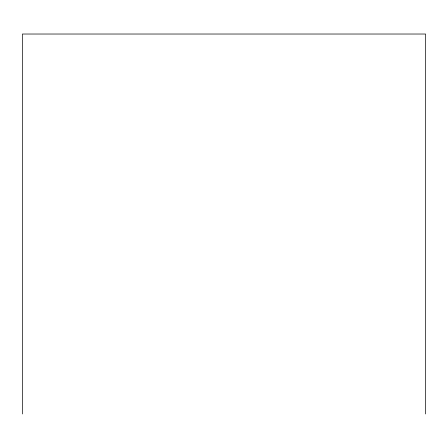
<?xml version="1.0" encoding="UTF-8"?>
<svg xmlns="http://www.w3.org/2000/svg" width="448" height="448" viewBox="0 0 448 448"><rect width="100%" height="100%" fill="white"/><g stroke="black" fill="none" stroke-linecap="round" stroke-linejoin="round"><path stroke-width="0.67" d="M425.6 413.974L425.6 34.026L22.4 34.026L22.4 413.974"/></g></svg>
